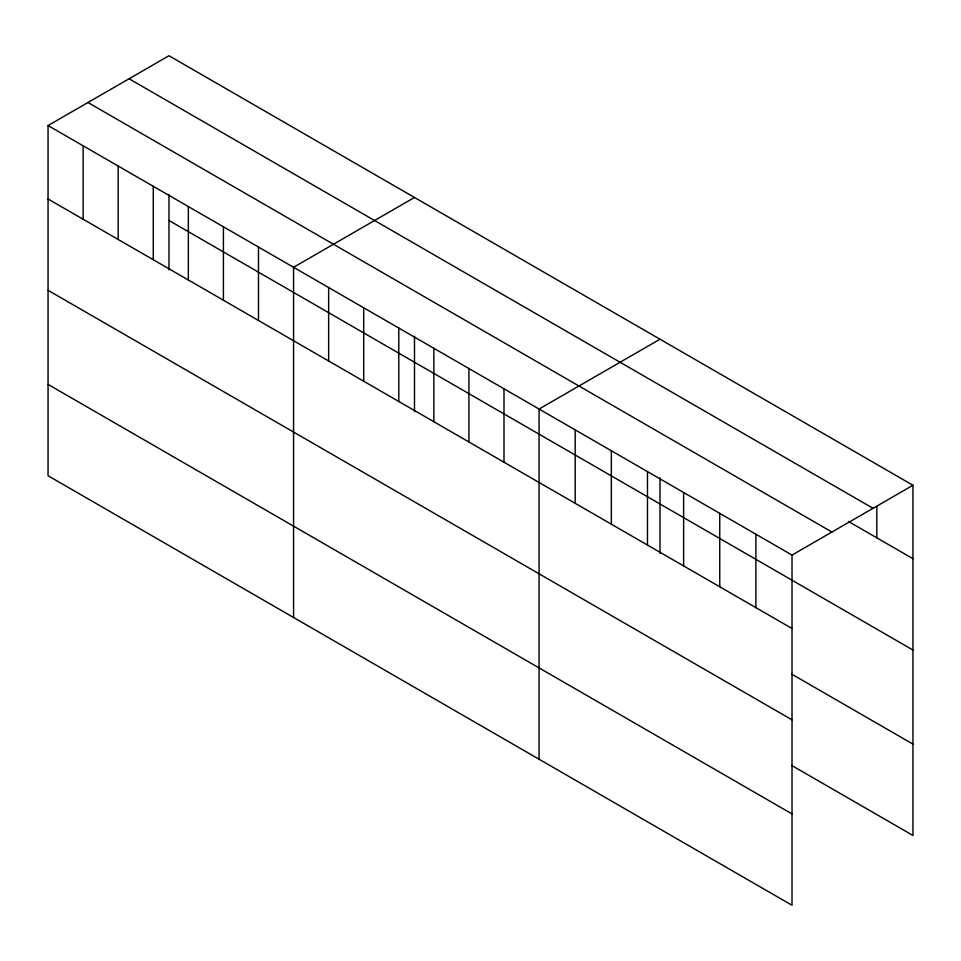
<?xml version="1.0" encoding="UTF-8"?>
<svg xmlns="http://www.w3.org/2000/svg" width="961" height="961" viewBox="0 0 961 961"><rect width="100%" height="100%" fill="white"/><g stroke="black" fill="none" stroke-linecap="round" stroke-linejoin="round"><path stroke-width="1.44" d="M48.05 125.555L792.02 555.074L792.02 905.262L48.05 475.743L48.05 125.555L168.98 55.738L912.95 485.257L912.95 835.445L791.636 765.412M414.491 197.473L293.561 267.29L293.561 617.479M660.003 339.221L539.073 409.038L539.073 759.226M792.02 555.074L912.95 485.257M129.074 78.778L873.044 508.297M848.419 521.439L912.95 558.689M87.956 102.515L831.926 532.034M168.98 220.489L912.95 650.02M48.05 198.987L792.02 628.506M791.636 674.081L912.95 744.114M48.05 290.306L792.02 719.837M48.05 384.412L792.02 813.931M876.816 506.363L876.816 537.824M755.887 534.22L755.887 607.64M719.753 513.354L719.753 586.787M683.619 492.488L683.619 565.921M660.003 477.893L660.003 553.272M647.474 471.623L647.474 545.055M611.34 450.769L611.34 524.189M575.207 429.903L575.207 503.336M503.996 388.785L503.996 462.217M468.92 368.543L468.92 441.976M433.855 348.29L433.855 421.723M414.491 336.146L414.491 411.524M398.779 328.037L398.779 401.47M363.702 307.796L363.702 381.229M328.638 287.543L328.638 360.976M258.485 247.049L258.485 320.481M223.42 226.796L223.42 300.228M188.344 206.543L188.344 279.975M168.98 194.398L168.98 269.789M153.267 186.302L153.267 259.734M118.191 166.049L118.191 239.481M83.126 145.796L83.126 219.228"/></g></svg>
